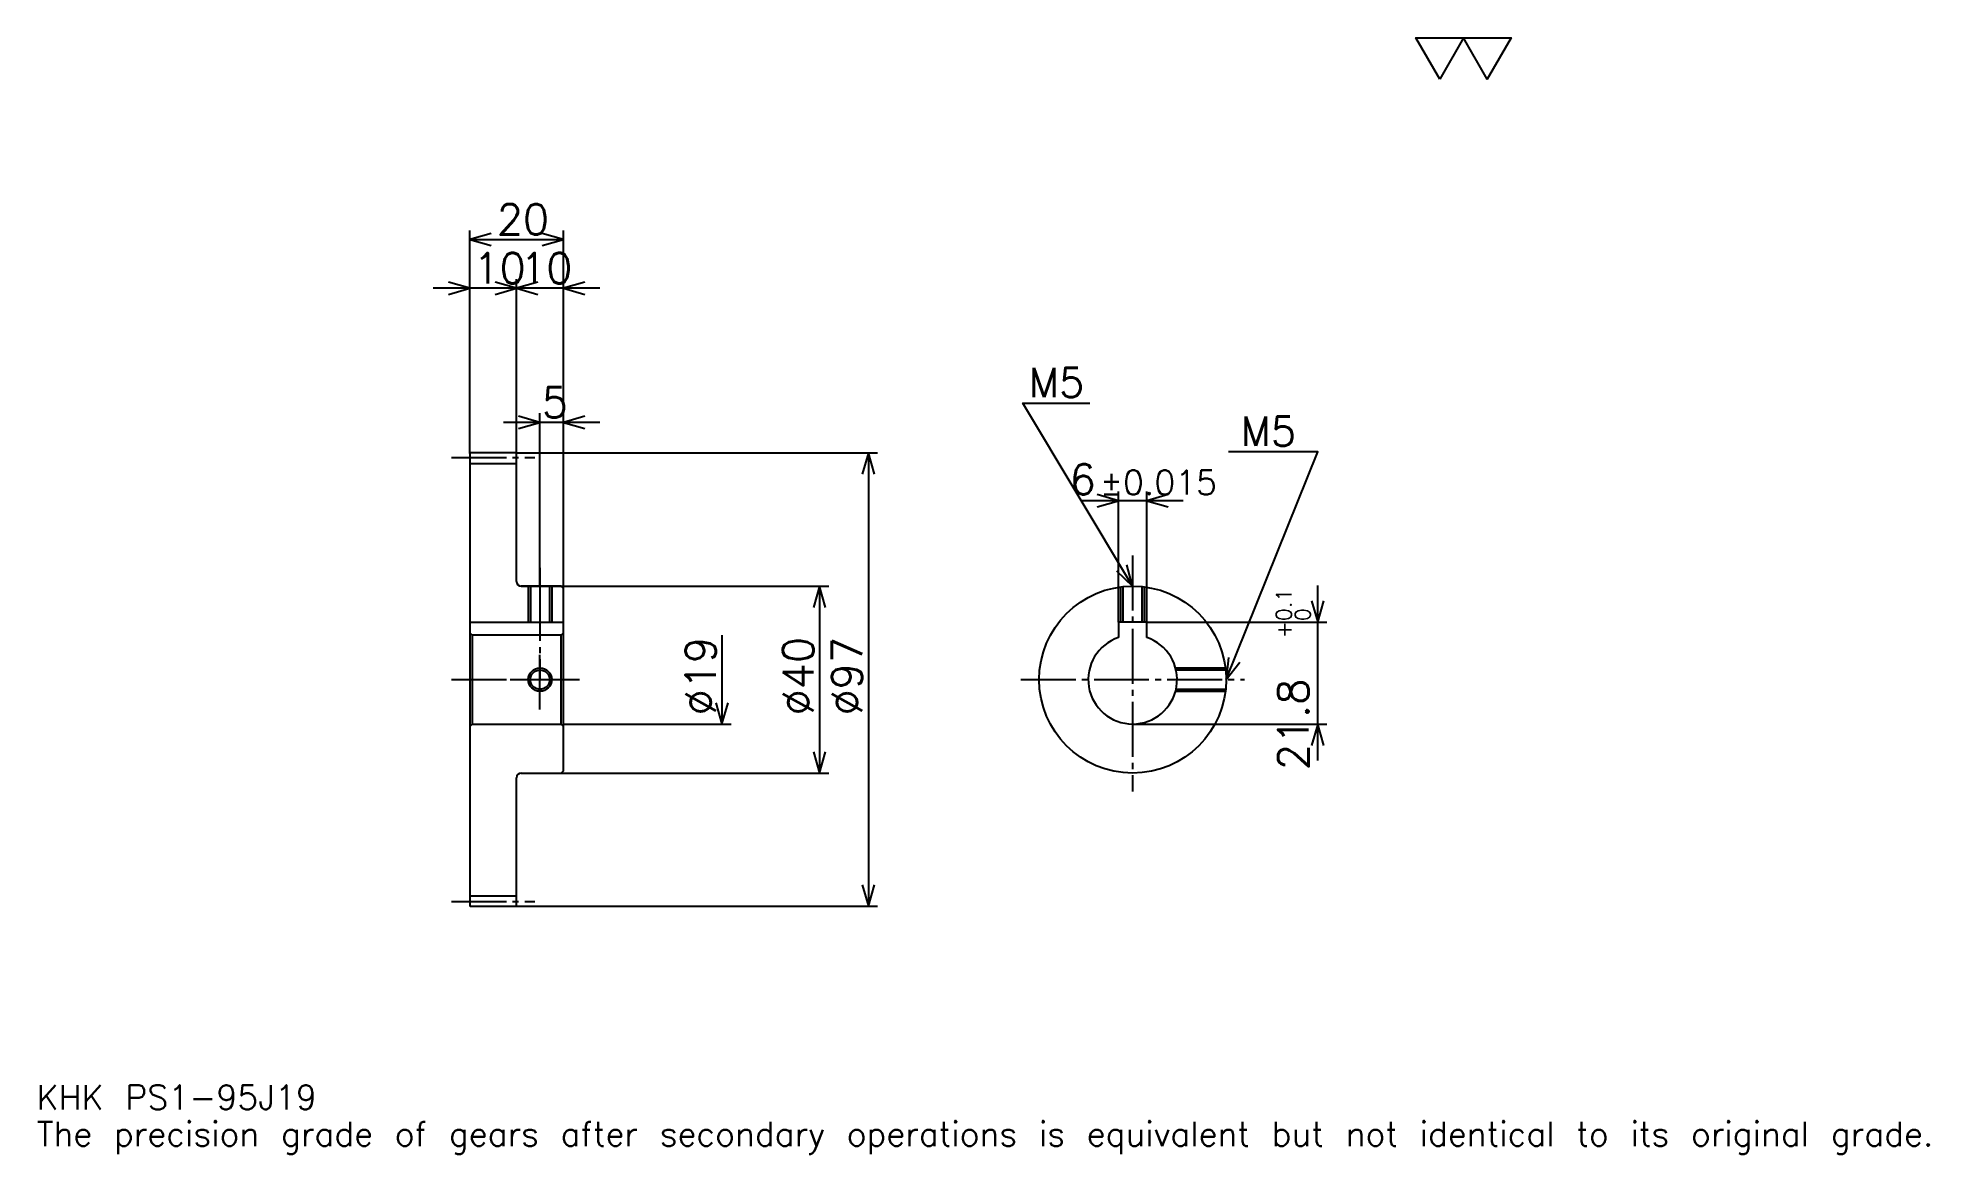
# Model space of a CAD drawing. Extents: x 13 to 418, y 5 to 244.
import ezdxf

# ---------------------------------------------------------------- set-up
doc = ezdxf.new("R2010")
doc.units = 0
doc.linetypes.add('DASHDOT', pattern=[15.652174, 11.73913, -1.304348, 1.304348, -1.304348])
doc.layers.get('0').update_dxf_attribs({"linetype": 'CONTINUOUS'})
doc.layers.add('DASHDOT', color=6, linetype='DASHDOT')
doc.styles.add('KANJI', font='TXT', dxfattribs={"bigfont": 'BIGFONT'})

msp = doc.modelspace()

# ---------------------------------------------------------------- linework, layer by layer
at = {"color": 5}
for p, q in [((105.652168, 154.804352), (105.652168, 202.41304)), ((125.652168, 154.804352), (125.652168, 202.41304)), ((105.652168, 200.456512), (125.652168, 200.456512)), ((115.652168, 154.804352), (115.652168, 191.978256)), ((123.478256, 190.021729), (97.82608, 190.021729)), ((133.478256, 190.021729), (107.82608, 190.021729)), ((120.652168, 154.804352), (120.652168, 163.282608)), ((133.478256, 161.32608), (112.82608, 161.32608)), ((105.652168, 154.704346), (105.652168, 154.804352)), ((115.55217, 154.804352), (125.652168, 154.804352)), ((115.652168, 154.704346), (115.652168, 154.804352)), ((120.652168, 126.304344), (120.652168, 154.804352)), ((120.652168, 126.304344), (120.652168, 154.804352)), ((125.652168, 154.804352), (192.82608, 154.804352)), ((125.652168, 125.804344), (125.652168, 154.804352)), ((190.869568, 154.804352), (190.869568, 57.804344)), ((244.391296, 118.604347), (244.391296, 146.521744)), ((250.391296, 118.604347), (250.391296, 146.521744)), ((258.217377, 144.565216), (236.565216, 144.565216)), ((116.652168, 126.304344), (125.652168, 126.304344)), ((125.652168, 126.304344), (182.391296, 126.304344)), ((180.434784, 126.304344), (180.434784, 86.304344)), ((286.956512, 88.978256), (286.956512, 126.430435)), ((250.391296, 118.604347), (288.913055, 118.604347)), ((159.565216, 115.804344), (159.565216, 96.804344)), ((125.652168, 96.804344), (161.521729, 96.804344)), ((247.391296, 96.804344), (288.913055, 96.804344)), ((116.652168, 86.304344), (125.652168, 86.304344)), ((125.652168, 86.304344), (182.391296, 86.304344)), ((115.55217, 57.804344), (125.652168, 57.804344)), ((125.652168, 57.804344), (192.82608, 57.804344))]:
    msp.add_line(p, q, dxfattribs=at)
at = {"color": 4}
for p, q in [((105.652168, 152.554352), (115.652168, 152.554352)), ((105.652168, 118.604347), (125.652168, 118.604347)), ((106.152168, 115.804344), (106.152168, 96.804344)), ((125.152168, 115.804344), (125.652168, 116.304344)), ((125.152168, 96.804344), (125.652168, 96.304344)), ((105.652168, 60.054344), (115.652168, 60.054344))]:
    msp.add_line(p, q, dxfattribs=at)
at = {"color": 7}
msp.add_lwpolyline([(313.043488, 234.782608), (307.956543, 243.600006), (328.304352, 243.600006), (323.217407, 234.782608), (318.130432, 243.600006), (313.043488, 234.782608)], dxfattribs=at)
at = {"color": 5}
for points in [[(110.217384, 201.760864), (105.652168, 200.456512), (110.217384, 199.152176)], [(121.086952, 199.152176), (125.652168, 200.456512), (121.086952, 201.760864)], [(101.086952, 188.717392), (105.652168, 190.021729), (101.086952, 191.32608)], [(111.086952, 188.717392), (115.652168, 190.021729), (111.086952, 191.32608)], [(120.217384, 191.32608), (115.652168, 190.021729), (120.217384, 188.717392)], [(130.217392, 191.32608), (125.652168, 190.021729), (130.217392, 188.717392)], [(116.086952, 160.021729), (120.652168, 161.32608), (116.086952, 162.630432)], [(130.217392, 162.630432), (125.652168, 161.32608), (130.217392, 160.021729)], [(247.391296, 126.304344), (223.91304, 165.434784), (238.260864, 165.434784)], [(192.173904, 150.239136), (190.869568, 154.804352), (189.565216, 150.239136)], [(267.391296, 106.304344), (286.956512, 155), (267.913055, 155)], [(239.82608, 143.260864), (244.391296, 144.565216), (239.82608, 145.869568)], [(254.956512, 145.869568), (250.391296, 144.565216), (254.956512, 143.260864)], [(243.924042, 129.547913), (247.391296, 126.304344), (246.16098, 130.890076)], [(181.73912, 121.739128), (180.434784, 126.304344), (179.130432, 121.739128)], [(285.652161, 123.169563), (286.956512, 118.604347), (288.260864, 123.169563)], [(267.882996, 111.026711), (267.391296, 106.304344), (270.303619, 110.054146)], [(158.260864, 101.36956), (159.565216, 96.804344), (160.869568, 101.36956)], [(288.260864, 92.239128), (286.956512, 96.804344), (285.652161, 92.239128)], [(179.130432, 90.86956), (180.434784, 86.304344), (181.73912, 90.86956)], [(189.565216, 62.36956), (190.869568, 57.804344), (192.173904, 62.36956)]]:
    msp.add_lwpolyline(points, dxfattribs=at)
at = {"color": 4}
for points in [[(115.652168, 127.304344), (115.652168, 154.704346), (115.55217, 154.804352), (105.752167, 154.804352), (105.652168, 154.704346), (105.652168, 96.304344)], [(116.652168, 86.304344), (125.152168, 86.304344), (125.652168, 86.804344), (125.652168, 125.804344), (125.152168, 126.304344), (116.652168, 126.304344)], [(118.152168, 126.304344), (118.152168, 118.604347)], [(118.587166, 126.304344), (118.587166, 118.604347)], [(122.717171, 126.304344), (122.717171, 118.604347)], [(123.152168, 126.304344), (123.152168, 118.604347)], [(244.891296, 118.604347), (244.891296, 126.147476)], [(245.326294, 118.604347), (245.326294, 126.197449)], [(249.456299, 118.604347), (249.456299, 126.197449)], [(249.891296, 118.604347), (249.891296, 126.147476)], [(250.391296, 115.318222), (250.391296, 118.604347), (244.391296, 118.604347), (244.391296, 115.318222)], [(105.652168, 96.304344), (106.152168, 96.804344), (125.152168, 96.804344), (125.152168, 115.804344), (106.152168, 115.804344), (105.652168, 116.304344)], [(256.556458, 108.804344), (267.234436, 108.804344)], [(256.664154, 108.369347), (267.284424, 108.369347)], [(256.556458, 103.804344), (267.234436, 103.804344)], [(256.664154, 104.239342), (267.284424, 104.239342)], [(105.652168, 96.304344), (105.652168, 57.904343), (105.752167, 57.804344), (115.55217, 57.804344), (115.652168, 57.904343), (115.652168, 85.304344)]]:
    msp.add_lwpolyline(points, dxfattribs=at)
for centre, radius in [((247.391296, 106.304344), 20), ((120.652168, 106.304344), 2.065)]:
    msp.add_circle(centre, radius, dxfattribs=at)
at = {"color": 7}
msp.add_circle((120.652168, 106.304344), 2.5, dxfattribs=at)
at = {"color": 4}
for centre, radius, start, end in [((116.652168, 127.304344), 1, 180, 270), ((247.391296, 106.304344), 9.5, 108.40848033, 71.59151967), ((116.652168, 85.304344), 1, 90, 180)]:
    msp.add_arc(centre, radius, start, end, dxfattribs=at)
at = {"layer": 'DASHDOT', "color": 7}
for p, q in [((101.739128, 153.804352), (119.565208, 153.804352)), ((247.391296, 132.82608), (247.391296, 82.391296)), ((120.652168, 126.304344), (120.652168, 106.304344)), ((101.739128, 106.304344), (129.565216, 106.304344)), ((223.478256, 106.304344), (271.304352, 106.304344)), ((101.739128, 58.804344), (119.565208, 58.804344))]:
    msp.add_line(p, q, dxfattribs=at)
for points in [[(120.652168, 130.217392), (120.652168, 114.691299)], [(120.652168, 99.891304), (120.652168, 112.717384)], [(114.23912, 106.304344), (127.065216, 106.304344)]]:
    msp.add_lwpolyline(points, dxfattribs=at)

# ---------------------------------------------------------------- texts
at = {"color": 7, "style": 'KANJI'}
for s, height, p in [('20', 6.521739, (111.41304, 201.5)), ('10', 6.521739, (106.41304, 191.065216)), ('10', 6.521739, (116.41304, 191.065216)), ('M5', 6.26087, (225.217377, 166.739136)), ('5', 6.521739, (121.0326, 162.369568)), ('M5', 6.26087, (270.521729, 156.304352)), ('6', 6.521739, (233.929138, 145.869568)), ('%%p0.015', 5.217391, (240.384857, 145.869568)), ('KHK PS1-95J19', 5.217391, (13.043478, 14.347826)), ('The precision grade of gears after secondary operations is equivalent but not identical to its original grade.', 5.217391, (13.043478, 6.521739))]:
    msp.add_text(s, height=height, dxfattribs=at).set_placement(p)
for s, height, p in [('0.1', 3.26087, (281.347839, 118.809372)), ('+', 3.26087, (281.347839, 115.157196)), ('0', 3.26087, (285.391296, 118.809372)), ('%%c19', 6.521739, (158.260864, 98.641296)), ('%%c40', 6.521739, (179.130432, 98.641296)), ('%%c97', 6.521739, (189.565216, 98.641296)), ('21.8', 6.521739, (285, 86.928528))]:
    msp.add_text(s, height=height, rotation=90, dxfattribs=at).set_placement(p)

doc.saveas('drawing.dxf')
